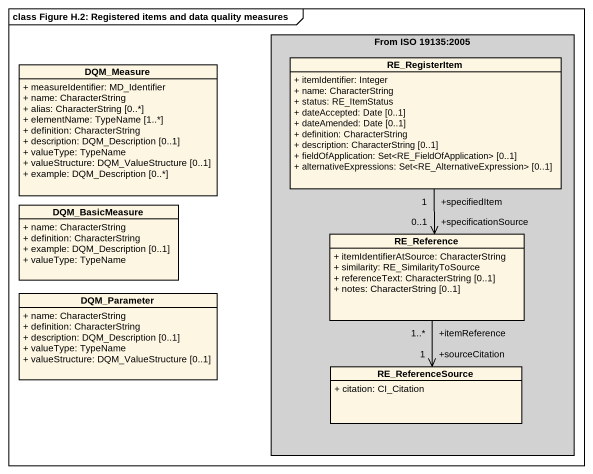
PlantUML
@startuml
mainframe class Figure H.2: Registered items and data quality measures
hide circle
hide empty members
skinparam classAttributeIconSize 0
rectangle "From ISO 19135:2005" as From_ISO_19135_2005 #D2D2D2 {
  class RE_RegisterItem {
    + itemIdentifier: Integer
    + name: CharacterString
    + status: RE_ItemStatus
    + dateAccepted: Date [0..1]
    + dateAmended: Date [0..1]
    + definition: CharacterString
    + description: CharacterString [0..1]
    + fieldOfApplication: Set<RE_FieldOfApplication> [0..1]
    + alternativeExpressions: Set<RE_AlternativeExpression> [0..1]
  }
  class RE_Reference {
    + itemIdentifierAtSource: CharacterString
    + similarity: RE_SimilarityToSource
    + referenceText: CharacterString [0..1]
    + notes: CharacterString [0..1]
  }
  class RE_ReferenceSource {
    + citation: CI_Citation
  }
}
class DQM_Measure {
  + measureIdentifier: MD_Identifier
  + name: CharacterString
  + alias: CharacterString [0..*]
  + elementName: TypeName [1..*]
  + definition: CharacterString
  + description: DQM_Description [0..1]
  + valueType: TypeName
  + valueStructure: DQM_ValueStructure [0..1]
  + example: DQM_Description [0..*]
}
class DQM_BasicMeasure {
  + name: CharacterString
  + definition: CharacterString
  + example: DQM_Description [0..1]
  + valueType: TypeName
}
class DQM_Parameter {
  + name: CharacterString
  + definition: CharacterString
  + description: DQM_Description [0..1]
  + valueType: TypeName
  + valueStructure: DQM_ValueStructure [0..1]
}
RE_RegisterItem "+specifiedItem\n1" --> "+specificationSource\n0..1" RE_Reference
RE_Reference "+itemReference\n1..*" --> "+sourceCitation\n1" RE_ReferenceSource
@enduml
